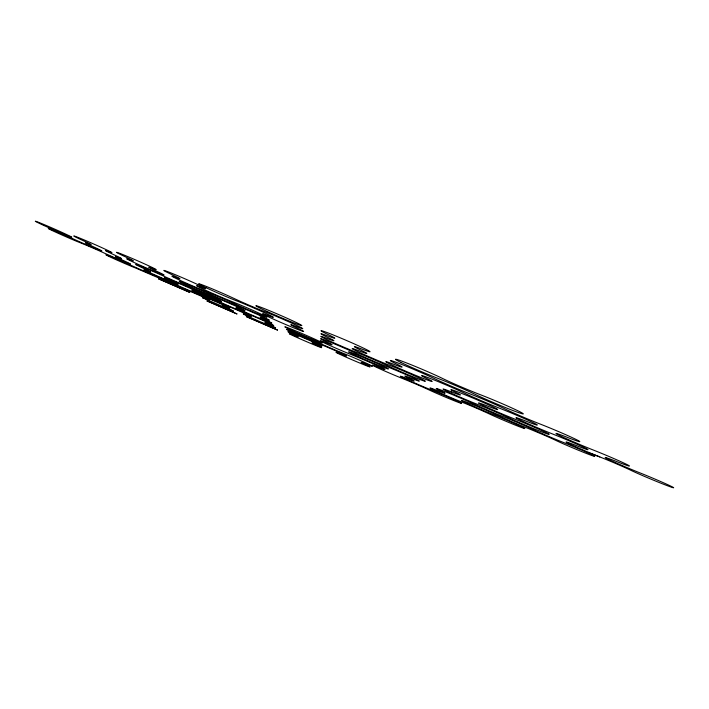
<?xml version="1.0" encoding="UTF-8"?>
<svg xmlns="http://www.w3.org/2000/svg" width="709" height="709" viewBox="0 0 709 709"><rect width="100%" height="100%" fill="white"/><g stroke="black" fill="none" stroke-linecap="round" stroke-linejoin="round"><path stroke-width="1.06" d="M591.891 454.744A23.946 0.762 22.8 0 1 600.08 457.039A23.946 0.762 22.8 0 1 630.328 470.049A24.921 0.798 22.7 0 0 661.488 483.423A24.921 0.798 22.7 0 0 670.785 486.126A24.921 0.798 22.7 0 0 639.615 472.752A25.506 0.851 22.7 0 1 608.003 459.157A25.506 0.851 22.7 0 1 617.06 461.701A26.118 0.913 22.7 0 0 626.322 464.218A26.118 0.913 22.7 0 0 593.114 449.958A26.774 0.975 22.8 0 1 559.578 435.539A26.774 0.975 22.8 0 1 567.652 437.48A27.474 1.046 22.8 0 0 575.841 439.341A27.474 1.046 22.8 0 0 540.515 424.186A28.236 1.126 22.8 0 1 505.03 408.942A27.093 1.055 22.9 0 0 469.597 393.717A27.873 1.134 23 0 1 434.218 378.517A26.818 1.063 23.1 0 0 399.22 363.469A26.818 1.063 23.1 0 0 396.26 363.85A25.878 0.993 23.2 0 1 393.787 364.32A25.152 0.931 23.1 0 0 391.315 364.692A25.152 0.931 23.1 0 0 423.752 378.633A25.152 0.931 23.1 0 0 426.889 378.544A26.073 0.993 23 0 1 430.744 378.65A26.073 0.993 23 0 1 464.661 393.238A27.093 1.055 22.9 0 0 498.941 407.967A26.366 0.984 22.9 0 1 533.053 422.608A26.366 0.984 22.9 0 1 526.486 421.332A25.701 0.922 22.9 0 0 519.91 419.941A25.701 0.922 22.9 0 0 552.382 433.908A25.081 0.86 22.8 0 1 584.517 447.707A25.081 0.86 22.8 0 1 576.771 445.748A24.496 0.815 22.8 0 0 569.15 443.745A24.496 0.815 22.8 0 0 599.796 456.924M246.342 316.604L277.476 330.057L246.342 316.604M189.72 292.356L158.462 278.779L189.72 292.356M202.411 297.674L233.536 311.198L228.014 308.433A17.335 0.443 23.4 0 1 226.082 306.917A17.734 0.47 23.4 0 0 223.938 305.269A17.734 0.47 23.4 0 0 200.913 295.378A18.168 0.487 23.5 0 1 177.782 285.426A17.805 0.461 23.5 0 0 154.677 275.491A18.257 0.479 23.5 0 1 131.59 265.565A17.902 0.461 23.6 0 0 108.734 255.736A17.902 0.461 23.6 0 0 112.731 258.173A17.902 0.461 23.6 0 0 135.587 268.011L158.178 277.724A17.805 0.461 23.5 0 0 180.795 287.446A17.379 0.443 23.5 0 1 203.297 297.115A17.379 0.443 23.5 0 1 205.832 298.897L202.411 297.674M207.028 300.935L236.895 313.91L207.028 300.935M206.062 287.703A23.574 0.824 23.5 0 0 236.549 300.829A22.874 0.78 23.4 0 1 266.389 313.644A22.874 0.78 23.4 0 1 268.02 315.549A22.236 0.736 23.3 0 0 269.225 317.207A22.236 0.736 23.3 0 0 297.957 329.552A22.236 0.736 23.3 0 0 297.275 328.125A22.874 0.78 23.3 0 1 296.699 326.672A23.53 0.824 23.4 0 0 295.866 325.032A23.53 0.824 23.4 0 0 265.113 311.827A24.248 0.877 23.4 0 1 234.174 298.533A23.574 0.824 23.5 0 0 203.678 285.408A23.574 0.824 23.5 0 0 206.062 287.703M266.974 311.393A24.983 0.931 23.4 0 0 301.821 325.573A24.983 0.931 23.4 0 0 267.869 310.019A24.983 0.931 23.4 0 0 266.974 311.393M401.134 362.521A28.723 1.214 23 0 0 438.268 378.509A27.873 1.134 23 0 1 474.879 394.231A29.051 1.205 22.9 0 0 512.315 410.281A29.051 1.205 22.9 0 0 517.978 410.83A29.051 1.205 22.9 0 0 480.534 394.78A29.946 1.303 22.9 0 1 442.611 378.491A28.723 1.214 23 0 0 405.468 362.512A28.723 1.214 23 0 0 401.134 362.521M357.983 356.556A21.713 0.7 23.2 0 0 388.426 368.964A21.713 0.7 23.2 0 0 359.011 355.679A21.713 0.7 23.2 0 0 357.983 356.556M451.606 391.962A24.487 0.877 23.1 0 0 455.692 392.361A25.382 0.931 23 0 1 460.247 392.866A25.382 0.931 23 0 1 493.101 406.984A25.382 0.931 23 0 1 487.881 406.195A24.744 0.869 22.9 0 0 482.643 405.291A24.744 0.869 22.9 0 0 514.105 418.824A24.141 0.815 22.9 0 1 545.061 432.1A24.141 0.815 22.9 0 1 539.398 430.957A24.141 0.815 22.9 0 1 508.45 417.672A23.3 0.78 23 0 0 478.088 404.626A23.876 0.824 23 0 1 447.565 391.501A23.876 0.824 23 0 1 451.606 391.962M473.594 403.9A23.3 0.78 23 0 0 503.115 416.591A22.768 0.736 22.9 0 1 532.672 429.291A23.592 0.771 22.9 0 0 562.264 442.008A23.069 0.727 22.8 0 1 591.59 454.593A23.069 0.727 22.8 0 1 584.925 452.874A23.069 0.727 22.8 0 1 555.599 440.289A22.271 0.691 22.9 0 0 526.814 427.917A22.768 0.736 22.9 0 1 498.064 415.563A22.023 0.7 23 0 0 469.801 403.403A22.023 0.7 23 0 0 465.015 402.428A22.023 0.7 23 0 0 493.287 414.597A21.545 0.656 23 0 1 520.973 426.481A21.545 0.656 23 0 1 516.436 425.56A21.545 0.656 23 0 1 488.749 413.675A20.88 0.629 23 0 0 461.524 401.968A21.341 0.665 23.1 0 1 434.174 390.207A21.341 0.665 23.1 0 1 437.418 390.579A21.837 0.7 23.1 0 0 440.679 390.898A22.537 0.736 23 0 1 444.348 391.324A22.537 0.736 23 0 1 473.594 403.9M326.087 342.731A21.651 0.7 23.3 0 0 326.317 341.747A22.271 0.744 23.2 0 1 326.778 340.799A22.271 0.744 23.2 0 1 355.9 353.321A22.945 0.78 23.2 0 0 385.271 365.941A22.369 0.744 23.1 0 1 414.49 378.491A22.369 0.744 23.1 0 1 412.035 378.588A21.837 0.7 23.1 0 0 409.536 378.597A21.199 0.665 23.2 0 1 407.161 378.606A20.721 0.629 23.1 0 0 404.759 378.544A20.721 0.629 23.1 0 0 431.391 389.994A20.269 0.603 23.1 0 1 457.615 401.259A20.269 0.603 23.1 0 1 454.824 400.984A20.269 0.603 23.1 0 1 428.599 389.72A19.701 0.576 23.1 0 0 402.774 378.615A20.144 0.603 23.2 0 1 376.825 367.457A20.144 0.603 23.2 0 1 378.464 367.244A20.605 0.629 23.2 0 0 379.873 366.863A20.605 0.629 23.2 0 0 352.931 355.289A21.11 0.665 23.2 0 1 325.688 343.581A21.11 0.665 23.2 0 1 326.087 342.731M387.211 365.569A22.945 0.78 23.2 0 0 356.999 352.586A23.565 0.833 23.2 0 1 326.619 339.522A23.565 0.833 23.2 0 1 327.106 338.468A24.239 0.877 23.3 0 0 327.407 337.236A25.019 0.939 23.2 0 1 327.718 335.933A25.781 0.993 23.3 0 0 328.054 334.551A26.667 1.063 23.2 0 1 328.613 333.141A26.667 1.063 23.2 0 1 363.451 348.11A26.667 1.063 23.2 0 1 362.131 349.183A25.878 0.993 23.2 0 0 360.73 350.113A25.019 0.939 23.2 0 1 359.41 350.99A24.319 0.877 23.2 0 0 357.956 351.708A24.319 0.877 23.2 0 0 389.276 365.179A23.681 0.833 23.1 0 1 420.012 378.367A23.681 0.833 23.1 0 1 417.947 378.766A23.681 0.833 23.1 0 1 387.211 365.569M44.047 225.559A19.843 0.541 23.7 0 0 71.795 237.231A19.843 0.541 23.7 0 0 45.039 224.966A19.843 0.541 23.7 0 0 44.047 225.559M129.915 259.76A21.164 0.638 23.6 0 0 125.032 256.658A21.66 0.674 23.6 0 1 119.998 253.441A21.66 0.674 23.6 0 1 147.791 265.379A21.66 0.674 23.6 0 1 152.338 268.401A21.022 0.647 23.5 0 0 156.529 271.201A20.543 0.612 23.6 0 1 160.606 273.904A20.543 0.612 23.6 0 1 134.435 262.649A20.543 0.612 23.6 0 1 129.915 259.76M175.992 277.503A22.192 0.718 23.6 0 0 172.101 274.72A22.759 0.762 23.5 0 1 168.122 271.822A22.759 0.762 23.5 0 1 197.536 284.46A22.759 0.762 23.5 0 1 200.966 287.127A22.085 0.718 23.5 0 0 203.882 289.485A22.085 0.718 23.5 0 0 232.215 301.671A21.465 0.682 23.4 0 1 259.99 313.6A21.465 0.682 23.4 0 1 262.215 315.611A21.465 0.682 23.4 0 1 234.44 303.682A20.933 0.647 23.4 0 0 207.037 291.913A21.536 0.682 23.5 0 1 179.474 280.055A21.536 0.682 23.5 0 1 175.992 277.503M209.846 294.12A20.933 0.647 23.4 0 0 236.549 305.597A20.384 0.62 23.4 0 1 263.11 317.012A20.384 0.62 23.4 0 1 264.625 318.625A19.87 0.594 23.3 0 0 265.902 320.078A19.4 0.558 23.4 0 1 267.222 321.514A19.4 0.558 23.4 0 1 242.177 310.746A19.4 0.558 23.4 0 1 240.457 309.142A19.905 0.585 23.4 0 0 238.384 307.334A19.905 0.585 23.4 0 0 212.505 296.22A20.437 0.612 23.5 0 1 186.13 284.867A20.437 0.612 23.5 0 1 183.463 282.767A20.437 0.612 23.5 0 1 209.846 294.12M88.386 243.763A20.26 0.567 23.7 0 0 82.723 240.431A20.703 0.603 23.6 0 1 76.873 236.957A20.703 0.603 23.6 0 1 103.204 248.274A20.703 0.603 23.6 0 1 108.619 251.562A20.1 0.576 23.6 0 0 113.662 254.637A19.675 0.549 23.6 0 1 118.456 257.562A19.134 0.523 23.6 0 0 123.038 260.354A18.744 0.496 23.6 0 1 127.523 263.066A18.744 0.496 23.6 0 1 103.833 252.883A18.381 0.479 23.6 0 0 80.277 242.753A18.895 0.496 23.6 0 1 56.41 232.49A18.895 0.496 23.6 0 1 50.959 229.362A18.895 0.496 23.6 0 1 74.826 239.624A19.276 0.523 23.6 0 0 99.03 250.029A19.276 0.523 23.6 0 0 93.774 246.945A19.675 0.549 23.6 0 1 88.386 243.763M147.18 270.732A19.134 0.523 23.6 0 0 143.174 268.179A19.542 0.549 23.5 0 1 139.097 265.565A19.542 0.549 23.5 0 1 164.293 276.404A19.976 0.585 23.5 0 0 189.657 287.305A19.453 0.558 23.5 0 1 214.712 298.064A19.453 0.558 23.5 0 1 217.734 300.226A19.453 0.558 23.5 0 1 192.671 289.467A19.028 0.532 23.5 0 0 168.033 278.867A19.028 0.532 23.5 0 0 171.348 281.127A18.629 0.505 23.5 0 1 174.724 283.361A18.629 0.505 23.5 0 1 150.92 273.125A18.629 0.505 23.5 0 1 147.18 270.732M293.597 331.156A20.375 0.62 23.3 0 0 322.329 342.979A20.375 0.62 23.3 0 0 294.962 330.571A20.375 0.62 23.3 0 0 293.597 331.156M197.997 293.358A18.558 0.505 23.4 0 0 221.97 303.674A18.115 0.487 23.4 0 1 245.527 313.795A18.115 0.487 23.4 0 1 247.246 315.292A17.707 0.47 23.4 0 0 248.682 316.631A17.707 0.47 23.4 0 0 271.547 326.459A17.707 0.47 23.4 0 0 270.448 325.271A18.097 0.487 23.3 0 1 269.393 324.057A18.514 0.514 23.4 0 0 268.144 322.728A18.514 0.514 23.4 0 0 244.011 312.359A18.966 0.532 23.4 0 1 219.763 301.937A18.558 0.505 23.4 0 0 195.79 291.621A18.558 0.505 23.4 0 0 197.997 293.358M293.677 335.26A18.097 0.487 23.3 0 0 293.136 334.276A18.514 0.514 23.3 0 1 292.675 333.283A18.514 0.514 23.3 0 1 316.817 343.661A18.514 0.514 23.3 0 1 316.914 344.494A18.115 0.487 23.3 0 0 316.923 345.248A17.707 0.47 23.3 0 1 317.02 346.01A17.707 0.47 23.3 0 1 294.111 336.163A17.707 0.47 23.3 0 1 293.677 335.26M291.691 332.025A19.4 0.567 23.3 0 0 316.888 342.864A18.966 0.541 23.3 0 1 341.676 353.516A18.966 0.541 23.3 0 1 341.251 354.163A18.549 0.514 23.2 0 0 340.63 354.686A18.549 0.514 23.2 0 0 364.63 365.002A18.549 0.514 23.2 0 0 365.622 364.639A19.019 0.541 23.2 0 1 366.766 364.302A19.444 0.567 23.2 0 0 367.82 363.885A19.444 0.567 23.2 0 0 342.403 352.967A19.896 0.594 23.3 0 1 316.879 341.995A19.4 0.567 23.3 0 0 291.683 331.147A19.4 0.567 23.3 0 0 291.691 332.025"/></g></svg>
